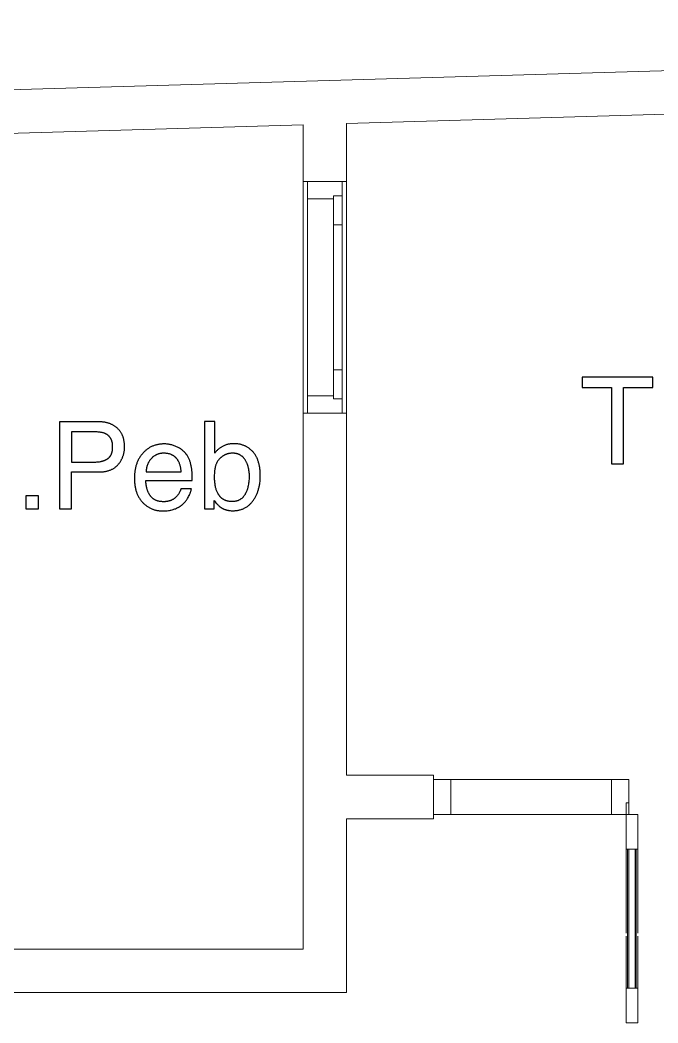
# Model space of a CAD drawing. Header units: metres. Extents: x 0 to 2861, y -1 to 1496.
# Drawn here: x 7.484 to 9.686, y 30.167 to 33.628 of the extents above; entities that cross this region are included whole.
import ezdxf

# ---------------------------------------------------------------- set-up
doc = ezdxf.new("R2010")
doc.units = ezdxf.units.M
doc.layers.add('ARS-KUSEN', color=25, linetype='Continuous', lineweight=9)
doc.layers.add('ARS_DINDING', color=1, linetype='Continuous', lineweight=15)
doc.layers.add('Default', color=18, linetype='Continuous')

msp = doc.modelspace()

# ---------------------------------------------------------------- linework, layer by layer
at = {"layer": 'ARS-KUSEN'}
for points in [[(8.5963, 33.0715), (8.5963, 33.0215), (8.5663, 33.0215), (8.5663, 33.0115), (8.4763, 33.0115), (8.4763, 33.0715)], [(8.4763, 33.0715), (8.4763, 32.2715), (8.5963, 32.2715), (8.5963, 33.0715)], [(8.5788, 32.9215), (8.5963, 32.9215), (8.5963, 33.0215), (8.5663, 33.0215), (8.5663, 32.9215)], [(8.5788, 32.4215), (8.5963, 32.4215), (8.5963, 32.3215), (8.5663, 32.3215), (8.5663, 32.4215)], [(8.5963, 32.2715), (8.5963, 32.3215), (8.5663, 32.3215), (8.5663, 32.3315), (8.4763, 32.3315), (8.4763, 32.2715)], [(8.9713, 30.8865), (8.9113, 30.8865), (8.9113, 31.0065), (8.9713, 31.0065)], [(8.9713, 31.0065), (9.5263, 31.0065), (9.5263, 30.8865), (8.9713, 30.8865)], [(9.5863, 30.8865), (9.5263, 30.8865), (9.5263, 31.0065), (9.5863, 31.0065)], [(9.5263, 30.8865), (9.5763, 30.8865), (9.5763, 30.9265), (9.5863, 30.9265), (9.5863, 31.0065), (9.5263, 31.0065)], [(9.5763, 30.8865), (9.5763, 30.7665), (9.6163, 30.7665), (9.6163, 30.8865)], [(9.5763, 30.2865), (9.5763, 30.1665), (9.6163, 30.1665), (9.6163, 30.2865)]]:
    msp.add_lwpolyline(points, close=True, dxfattribs=at)
for points in [[(8.5788, 32.4215), (8.5663, 32.4215), (8.5663, 32.9215), (8.5788, 32.9215)], [(8.5838, 32.9215), (8.5963, 32.9215), (8.5963, 32.4215), (8.5838, 32.4215)], [(9.5813, 30.7665), (9.5813, 30.2865)], [(9.5853, 30.7665), (9.5853, 30.2865)], [(9.6073, 30.7665), (9.6073, 30.2865)], [(9.6113, 30.7665), (9.6113, 30.2865)]]:
    msp.add_lwpolyline(points, dxfattribs=at)
at = {"layer": 'ARS-KUSEN', "color": 16}
for points in [[(9.6163, 30.4765), (9.6163, 30.7665), (9.5763, 30.7665), (9.5763, 30.4765)], [(9.5763, 30.4665), (9.5763, 30.2865), (9.6163, 30.2865), (9.6163, 30.4665)]]:
    msp.add_lwpolyline(points, dxfattribs=at)
at = {"layer": 'ARS_DINDING', "color": 251}
for points in [[(15.7113, 33.4785), (15.707, 33.6285), (0.0113, 33.1709)], [(8.6113, 33.2715), (11.9613, 33.3692)], [(8.6113, 33.2715), (8.6113, 31.0215)], [(6.6113, 33.2132), (8.4613, 33.2672)], [(8.4613, 30.4215), (8.4613, 33.2672)], [(8.4613, 33.0715), (8.6113, 33.0715)], [(8.4613, 32.2715), (8.6113, 32.2715)], [(8.6113, 30.8715), (8.9113, 30.8715), (8.9113, 31.0215), (8.6113, 31.0215)], [(8.6113, 30.8715), (8.6113, 30.2715), (8.4613, 30.2715)], [(8.4613, 30.4215), (4.4613, 30.4215)], [(4.6113, 30.2715), (8.6113, 30.2715)]]:
    msp.add_lwpolyline(points, dxfattribs=at)
at = {"layer": 'Default'}
for points in [[(9.6683, 32.3962), (9.4249, 32.3962)], [(9.4249, 32.3962), (9.4249, 32.3604)], [(9.6683, 32.3604), (9.6683, 32.3962)], [(9.4249, 32.3604), (9.526, 32.3604)], [(9.526, 32.3604), (9.526, 32.0962)], [(9.5672, 32.0962), (9.5672, 32.3604)], [(9.5672, 32.3604), (9.6683, 32.3604)], [(7.7559, 32.2417), (7.6209, 32.2417)], [(7.6209, 32.2417), (7.6209, 31.9417)], [(7.7559, 32.0685), (7.7587, 32.0685), (7.7615, 32.0686), (7.7642, 32.0687), (7.7669, 32.0689), (7.7695, 32.0691), (7.7721, 32.0694), (7.7746, 32.0697), (7.7771, 32.0701), (7.7796, 32.0706), (7.782, 32.071), (7.7843, 32.0716), (7.7866, 32.0722), (7.7889, 32.0728), (7.7911, 32.0735), (7.7933, 32.0742), (7.7954, 32.075), (7.7975, 32.0758), (7.7995, 32.0767), (7.8015, 32.0777), (7.8034, 32.0787), (7.8053, 32.0797), (7.8072, 32.0808), (7.809, 32.082), (7.8107, 32.0831), (7.8124, 32.0844), (7.8141, 32.0857), (7.8157, 32.087), (7.8173, 32.0884), (7.8188, 32.0899), (7.8203, 32.0914), (7.8217, 32.0929), (7.8231, 32.0945), (7.8245, 32.0962), (7.8258, 32.0978), (7.827, 32.0995), (7.8282, 32.1012), (7.8294, 32.1029), (7.8306, 32.1046), (7.8316, 32.1064), (7.8327, 32.1081), (7.8337, 32.1099), (7.8347, 32.1117), (7.8356, 32.1135), (7.8364, 32.1153), (7.8373, 32.1172), (7.8381, 32.1191), (7.8388, 32.1209), (7.8395, 32.1228), (7.8402, 32.1248), (7.8408, 32.1267), (7.8414, 32.1287), (7.8419, 32.1306), (7.8424, 32.1326), (7.8428, 32.1346), (7.8432, 32.1367), (7.8436, 32.1387), (7.8439, 32.1408), (7.8442, 32.1429), (7.8444, 32.1449), (7.8446, 32.1471), (7.8448, 32.1492), (7.8449, 32.1513), (7.845, 32.1535), (7.845, 32.1557), (7.845, 32.1582), (7.8449, 32.1607), (7.8448, 32.1632), (7.8446, 32.1656), (7.8444, 32.168), (7.8441, 32.1704), (7.8438, 32.1727), (7.8434, 32.175), (7.843, 32.1772), (7.8426, 32.1794), (7.8421, 32.1816), (7.8415, 32.1838), (7.8409, 32.1859), (7.8403, 32.1879), (7.8396, 32.19), (7.8389, 32.192), (7.8381, 32.1939), (7.8372, 32.1959), (7.8363, 32.1978), (7.8354, 32.1996), (7.8344, 32.2014), (7.8334, 32.2032), (7.8323, 32.205), (7.8312, 32.2067), (7.83, 32.2084), (7.8288, 32.21), (7.8275, 32.2116), (7.8262, 32.2132), (7.8249, 32.2147), (7.8234, 32.2162), (7.822, 32.2177), (7.8205, 32.2191), (7.8189, 32.2205), (7.8173, 32.2218), (7.8157, 32.2231), (7.8141, 32.2244), (7.8124, 32.2256), (7.8107, 32.2268), (7.809, 32.2279), (7.8072, 32.229), (7.8055, 32.23), (7.8036, 32.231), (7.8018, 32.232), (7.7999, 32.2329), (7.798, 32.2337), (7.7961, 32.2345), (7.7941, 32.2353), (7.7921, 32.236), (7.7901, 32.2367), (7.788, 32.2374), (7.7859, 32.238), (7.7838, 32.2385), (7.7816, 32.239), (7.7794, 32.2395), (7.7772, 32.2399), (7.775, 32.2403), (7.7727, 32.2406), (7.7704, 32.2409), (7.7681, 32.2411), (7.7657, 32.2413), (7.7633, 32.2415), (7.7609, 32.2416), (7.7584, 32.2417), (7.7559, 32.2417)], [(8.1566, 32.2427), (8.1209, 32.2427)], [(8.1209, 32.2427), (8.1209, 31.9417)], [(8.1566, 32.1339), (8.1566, 32.2427)], [(7.7425, 32.2068), (7.6616, 32.2068)], [(7.6616, 32.2068), (7.6616, 32.1028)], [(7.8039, 32.1555), (7.8039, 32.1575), (7.8038, 32.1596), (7.8037, 32.1615), (7.8035, 32.1634), (7.8033, 32.1653), (7.8031, 32.1672), (7.8028, 32.169), (7.8024, 32.1707), (7.802, 32.1724), (7.8015, 32.1741), (7.801, 32.1757), (7.8008, 32.1765), (7.8005, 32.1773), (7.8002, 32.1781), (7.7999, 32.1789), (7.7996, 32.1796), (7.7992, 32.1804), (7.7989, 32.1811), (7.7985, 32.1818), (7.7982, 32.1826), (7.7978, 32.1833), (7.7974, 32.184), (7.797, 32.1847), (7.7966, 32.1853), (7.7962, 32.186), (7.7957, 32.1867), (7.7953, 32.1873), (7.7948, 32.1879), (7.7944, 32.1886), (7.7939, 32.1892), (7.7934, 32.1898), (7.7929, 32.1904), (7.7923, 32.191), (7.7918, 32.1915), (7.7913, 32.1921), (7.7907, 32.1926), (7.7901, 32.1932), (7.7896, 32.1937), (7.789, 32.1942), (7.7884, 32.1947), (7.7878, 32.1952), (7.7871, 32.1957), (7.7865, 32.1962), (7.7858, 32.1967), (7.7852, 32.1971), (7.7845, 32.1976), (7.7838, 32.198), (7.7831, 32.1984), (7.7824, 32.1989), (7.7817, 32.1993), (7.7809, 32.1997), (7.7794, 32.2004), (7.7786, 32.2008), (7.7777, 32.2012), (7.7768, 32.2016), (7.7759, 32.2019), (7.775, 32.2023), (7.774, 32.2026), (7.7721, 32.2032), (7.77, 32.2038), (7.7679, 32.2043), (7.7657, 32.2048), (7.7634, 32.2052), (7.7611, 32.2055), (7.7587, 32.2059), (7.7562, 32.2061), (7.7536, 32.2064), (7.7509, 32.2065), (7.7482, 32.2067), (7.7454, 32.2067), (7.7425, 32.2068)], [(7.9822, 32.1653), (7.9793, 32.1653), (7.9765, 32.1652), (7.9737, 32.165), (7.971, 32.1648), (7.9682, 32.1645), (7.9655, 32.1641), (7.9629, 32.1637), (7.9602, 32.1632), (7.9576, 32.1627), (7.9551, 32.1621), (7.9526, 32.1614), (7.9501, 32.1607), (7.9476, 32.1599), (7.9452, 32.159), (7.9428, 32.1581), (7.9405, 32.1571), (7.9381, 32.156), (7.9358, 32.1549), (7.9336, 32.1537), (7.9314, 32.1525), (7.9292, 32.1511), (7.9271, 32.1498), (7.9249, 32.1483), (7.9229, 32.1468), (7.9208, 32.1452), (7.9188, 32.1436), (7.9168, 32.1419), (7.9149, 32.1401), (7.913, 32.1383), (7.9111, 32.1364), (7.9093, 32.1344), (7.9075, 32.1324), (7.9057, 32.1303), (7.904, 32.1282), (7.9024, 32.1261), (7.9008, 32.1239), (7.8992, 32.1217), (7.8978, 32.1194), (7.8963, 32.1171), (7.895, 32.1147), (7.8936, 32.1124), (7.8924, 32.1099), (7.8912, 32.1075), (7.89, 32.105), (7.889, 32.1024), (7.8879, 32.0999), (7.8869, 32.0972), (7.886, 32.0946), (7.8852, 32.0919), (7.8844, 32.0892), (7.8836, 32.0864), (7.8829, 32.0836), (7.8823, 32.0807), (7.8817, 32.0778), (7.8811, 32.0749), (7.8807, 32.072), (7.8802, 32.069), (7.8799, 32.0659), (7.8796, 32.0628), (7.8793, 32.0597), (7.8791, 32.0566), (7.879, 32.0534), (7.8789, 32.0469), (7.879, 32.0403), (7.8791, 32.037), (7.8793, 32.0338), (7.8796, 32.0307), (7.8799, 32.0276), (7.8802, 32.0246), (7.8807, 32.0216), (7.8811, 32.0186), (7.8817, 32.0157), (7.8822, 32.0129), (7.8829, 32.0101), (7.8836, 32.0073), (7.8843, 32.0046), (7.8851, 32.0019), (7.886, 31.9993), (7.8869, 31.9967), (7.8879, 31.9942), (7.8889, 31.9917), (7.89, 31.9893), (7.8911, 31.9869), (7.8923, 31.9845), (7.8935, 31.9822), (7.8948, 31.98), (7.8962, 31.9778), (7.8976, 31.9756), (7.8991, 31.9735), (7.9006, 31.9714), (7.9022, 31.9694), (7.9038, 31.9674), (7.9055, 31.9655), (7.9073, 31.9636), (7.9091, 31.9618), (7.9109, 31.96), (7.9127, 31.9583), (7.9146, 31.9567), (7.9164, 31.9551), (7.9183, 31.9535), (7.9203, 31.9521), (7.9222, 31.9506), (7.9242, 31.9493), (7.9262, 31.948), (7.9283, 31.9467), (7.9303, 31.9455), (7.9324, 31.9444), (7.9345, 31.9433), (7.9366, 31.9423), (7.9388, 31.9413), (7.9409, 31.9404), (7.9431, 31.9396), (7.9454, 31.9388), (7.9476, 31.9381), (7.9499, 31.9374), (7.9522, 31.9368), (7.9545, 31.9363), (7.9569, 31.9358), (7.9592, 31.9353), (7.9616, 31.935), (7.964, 31.9346), (7.9665, 31.9344), (7.9689, 31.9342), (7.9714, 31.934), (7.974, 31.9339), (7.9765, 31.9339), (7.9806, 31.934), (7.9847, 31.9341), (7.9886, 31.9344), (7.9924, 31.9347), (7.9961, 31.9352), (7.9997, 31.9358), (8.0031, 31.9364), (8.0048, 31.9368), (8.0096, 31.9379), (8.0126, 31.9388), (8.0155, 31.9397), (8.0184, 31.9407), (8.0212, 31.9418), (8.0239, 31.943), (8.0266, 31.9442), (8.0292, 31.9456), (8.0305, 31.9463), (8.0318, 31.947), (8.0331, 31.9477), (8.0343, 31.9485), (8.0355, 31.9493), (8.0367, 31.9501), (8.0379, 31.9509), (8.0391, 31.9517), (8.0403, 31.9526), (8.0414, 31.9535), (8.0425, 31.9544), (8.0437, 31.9553), (8.0448, 31.9563), (8.0458, 31.9572), (8.0469, 31.9582), (8.048, 31.9592)], [(8.0753, 32.0875), (8.0749, 32.0902), (8.0743, 32.0929), (8.0737, 32.0956), (8.073, 32.0982), (8.0723, 32.1007), (8.0715, 32.1033), (8.0707, 32.1057), (8.0698, 32.1082), (8.0689, 32.1106), (8.0679, 32.1129), (8.0668, 32.1152), (8.0657, 32.1175), (8.0645, 32.1197), (8.0633, 32.1219), (8.062, 32.124), (8.0606, 32.1261), (8.0592, 32.1282), (8.0584, 32.1293), (8.0576, 32.1303), (8.0568, 32.1314), (8.056, 32.1324), (8.0551, 32.1334), (8.0543, 32.1344), (8.0534, 32.1353), (8.0525, 32.1363), (8.0515, 32.1373), (8.0506, 32.1382), (8.0486, 32.14), (8.0466, 32.1418), (8.0445, 32.1436), (8.0423, 32.1453), (8.04, 32.1469), (8.0376, 32.1485), (8.0352, 32.1501), (8.0326, 32.1515), (8.03, 32.153), (8.0273, 32.1544), (8.0246, 32.1557), (8.0219, 32.1569), (8.0191, 32.1581), (8.0163, 32.1592), (8.0136, 32.1601), (8.0108, 32.161), (8.008, 32.1618), (8.0051, 32.1626), (8.0023, 32.1632), (7.9995, 32.1638), (7.9966, 32.1642), (7.9938, 32.1646), (7.9909, 32.1649), (7.988, 32.1651), (7.9851, 32.1653), (7.9822, 32.1653)], [(8.1548, 31.9697), (8.1577, 31.9659), (8.1605, 31.9623), (8.1633, 31.9591), (8.1647, 31.9575), (8.1661, 31.9561), (8.1674, 31.9547), (8.1688, 31.9534), (8.1701, 31.9521), (8.1714, 31.9509), (8.1728, 31.9498), (8.1741, 31.9487), (8.1754, 31.9477), (8.1766, 31.9468), (8.1777, 31.946), (8.1788, 31.9453), (8.1799, 31.9446), (8.181, 31.944), (8.1822, 31.9433), (8.1833, 31.9427), (8.1845, 31.9421), (8.1857, 31.9415), (8.1869, 31.941), (8.1881, 31.9404), (8.1893, 31.9399), (8.1906, 31.9394), (8.1919, 31.939), (8.1931, 31.9385), (8.1944, 31.9381), (8.1957, 31.9377), (8.197, 31.9374), (8.1984, 31.937), (8.1997, 31.9367), (8.2011, 31.9364), (8.2025, 31.9362), (8.2039, 31.9359), (8.2053, 31.9357), (8.2067, 31.9355), (8.2096, 31.9352), (8.2126, 31.9349), (8.2156, 31.9348), (8.2187, 31.9347), (8.2215, 31.9348), (8.2242, 31.9349), (8.2269, 31.935), (8.2295, 31.9353), (8.2321, 31.9356), (8.2347, 31.9359), (8.2373, 31.9364), (8.2397, 31.9369), (8.2422, 31.9375), (8.2446, 31.9381), (8.247, 31.9388), (8.2494, 31.9396), (8.2517, 31.9404), (8.2539, 31.9413), (8.2562, 31.9423), (8.2584, 31.9433), (8.2605, 31.9444), (8.2626, 31.9456), (8.2647, 31.9468), (8.2668, 31.9481), (8.2688, 31.9495), (8.2707, 31.951), (8.2727, 31.9525), (8.2746, 31.954), (8.2764, 31.9557), (8.2782, 31.9574), (8.28, 31.9592), (8.2818, 31.961), (8.2835, 31.9629), (8.2851, 31.9649), (8.2868, 31.9669), (8.2883, 31.969), (8.2899, 31.9712), (8.2914, 31.9734), (8.2928, 31.9756), (8.2942, 31.9779), (8.2956, 31.9802), (8.2969, 31.9825), (8.2981, 31.9849), (8.2993, 31.9873), (8.3005, 31.9897), (8.3016, 31.9922), (8.3026, 31.9947), (8.3036, 31.9972), (8.3046, 31.9998), (8.3055, 32.0024), (8.3064, 32.0051), (8.3072, 32.0077), (8.3079, 32.0105), (8.3087, 32.0132), (8.3093, 32.016), (8.3099, 32.0188), (8.3105, 32.0216), (8.311, 32.0245), (8.3115, 32.0274), (8.3119, 32.0304), (8.3126, 32.0364), (8.3131, 32.0425), (8.3134, 32.0488), (8.3135, 32.0552), (8.3134, 32.062), (8.3131, 32.0685), (8.3126, 32.0748), (8.3122, 32.0779), (8.3119, 32.0809), (8.3114, 32.0839), (8.311, 32.0868), (8.3105, 32.0897), (8.3099, 32.0925), (8.3093, 32.0953), (8.3086, 32.098), (8.3079, 32.1007), (8.3071, 32.1033), (8.3063, 32.1059), (8.3054, 32.1084), (8.3045, 32.1108), (8.3035, 32.1132), (8.3025, 32.1156), (8.3014, 32.1179), (8.3003, 32.1201), (8.2992, 32.1223), (8.2979, 32.1245), (8.2967, 32.1266), (8.2954, 32.1286), (8.294, 32.1306), (8.2926, 32.1325), (8.2911, 32.1344), (8.2896, 32.1363), (8.288, 32.138), (8.2864, 32.1398), (8.2848, 32.1414), (8.2831, 32.1431), (8.2814, 32.1446), (8.2797, 32.1461), (8.278, 32.1476), (8.2762, 32.149), (8.2744, 32.1503), (8.2725, 32.1516), (8.2706, 32.1528), (8.2687, 32.154), (8.2668, 32.1551), (8.2648, 32.1562), (8.2628, 32.1572), (8.2608, 32.1582), (8.2588, 32.1591), (8.2567, 32.1599), (8.2546, 32.1607), (8.2524, 32.1615), (8.2502, 32.1622), (8.248, 32.1628), (8.2458, 32.1634), (8.2435, 32.1639), (8.2412, 32.1644), (8.2389, 32.1648), (8.2365, 32.1651), (8.2342, 32.1654), (8.2317, 32.1657), (8.2293, 32.1659), (8.2268, 32.166), (8.2243, 32.1661), (8.2218, 32.1661), (8.2193, 32.1661), (8.2169, 32.166), (8.2145, 32.1658), (8.2121, 32.1656), (8.2098, 32.1653), (8.2075, 32.165), (8.2052, 32.1645), (8.2029, 32.1641), (8.2006, 32.1635), (8.1984, 32.1629), (8.1962, 32.1622), (8.194, 32.1615), (8.1918, 32.1607), (8.1896, 32.1598), (8.1875, 32.1588), (8.1854, 32.1578), (8.1833, 32.1568), (8.1813, 32.1557), (8.1793, 32.1545), (8.1773, 32.1532), (8.1754, 32.1519), (8.1735, 32.1506), (8.1717, 32.1492), (8.1698, 32.1477), (8.1681, 32.1462), (8.1663, 32.1446), (8.1646, 32.143), (8.1629, 32.1412), (8.1613, 32.1395), (8.1597, 32.1377), (8.1581, 32.1358), (8.1566, 32.1339)], [(7.7425, 32.1028), (7.7458, 32.1029), (7.7491, 32.103), (7.7524, 32.1032), (7.7555, 32.1035), (7.7586, 32.1039), (7.7615, 32.1044), (7.763, 32.1047), (7.7644, 32.105), (7.7658, 32.1054), (7.7672, 32.1057), (7.7686, 32.1061), (7.77, 32.1065), (7.7713, 32.1069), (7.7726, 32.1074), (7.7739, 32.1078), (7.7752, 32.1083), (7.7765, 32.1088), (7.7777, 32.1094), (7.7789, 32.1099), (7.7801, 32.1105), (7.7813, 32.1111), (7.7825, 32.1117), (7.7836, 32.1124), (7.7847, 32.113), (7.7858, 32.1137), (7.7869, 32.1145), (7.7874, 32.1148), (7.7879, 32.1152), (7.7884, 32.1156), (7.7889, 32.116), (7.7894, 32.1164), (7.7899, 32.1168), (7.7904, 32.1172), (7.7909, 32.1176), (7.7913, 32.1181), (7.7918, 32.1185), (7.7922, 32.119), (7.7927, 32.1194), (7.7931, 32.1199), (7.7935, 32.1204), (7.7939, 32.1209), (7.7943, 32.1214), (7.7947, 32.1219), (7.7951, 32.1224), (7.7955, 32.1229), (7.7959, 32.1235), (7.7962, 32.124), (7.7966, 32.1246), (7.7969, 32.1251), (7.7973, 32.1257), (7.7979, 32.1268), (7.7985, 32.128), (7.7991, 32.1293), (7.7997, 32.1305), (7.8002, 32.1318), (7.8007, 32.1332), (7.8011, 32.1345), (7.8015, 32.1359), (7.8019, 32.1374), (7.8023, 32.1389), (7.8026, 32.1404), (7.8029, 32.1419), (7.8031, 32.1435), (7.8033, 32.1451), (7.8035, 32.1467), (7.8037, 32.1484), (7.8038, 32.1501), (7.8039, 32.1519), (7.8039, 32.1537), (7.8039, 32.1555)], [(8.0408, 32.0685), (8.0405, 32.0714), (8.0402, 32.0743), (8.0398, 32.0771), (8.0393, 32.0798), (8.0388, 32.0825), (8.0383, 32.0851), (8.0377, 32.0876), (8.0371, 32.09), (8.0364, 32.0923), (8.0357, 32.0946), (8.0349, 32.0968), (8.0341, 32.0989), (8.0333, 32.101), (8.0324, 32.103), (8.0319, 32.1039), (8.0314, 32.1049), (8.0309, 32.1058), (8.0304, 32.1067), (8.0294, 32.1083), (8.0284, 32.1099), (8.0274, 32.1114), (8.0263, 32.1129), (8.0252, 32.1143), (8.0246, 32.115), (8.024, 32.1157), (8.0234, 32.1164), (8.0228, 32.117), (8.0222, 32.1177), (8.0216, 32.1183), (8.021, 32.1189), (8.0203, 32.1195), (8.0197, 32.1201), (8.019, 32.1207), (8.0183, 32.1213), (8.0176, 32.1218), (8.0169, 32.1223), (8.0162, 32.1229), (8.0155, 32.1234), (8.0148, 32.1239), (8.0141, 32.1244), (8.0133, 32.1248), (8.0126, 32.1253), (8.0118, 32.1257), (8.011, 32.1262), (8.0102, 32.1266), (8.0095, 32.127), (8.0086, 32.1274), (8.0078, 32.1278), (8.007, 32.1282), (8.0053, 32.1289), (8.0036, 32.1295), (8.0019, 32.1301), (8.0001, 32.1306), (7.9982, 32.1311), (7.9964, 32.1316), (7.9945, 32.132), (7.9925, 32.1323), (7.9905, 32.1326), (7.9885, 32.1328), (7.9864, 32.133), (7.9843, 32.1331), (7.9822, 32.1332), (7.98, 32.1332), (7.9784, 32.1332), (7.9768, 32.1332), (7.9753, 32.1331), (7.9738, 32.133), (7.9723, 32.1328), (7.9708, 32.1326), (7.9693, 32.1324), (7.9678, 32.1321), (7.9664, 32.1318), (7.9649, 32.1315), (7.9635, 32.1311), (7.9621, 32.1307), (7.9607, 32.1302), (7.9594, 32.1297), (7.958, 32.1292), (7.9567, 32.1287), (7.9554, 32.1281), (7.9541, 32.1275), (7.9528, 32.1268), (7.9515, 32.1261), (7.9502, 32.1254), (7.949, 32.1246), (7.9478, 32.1238), (7.9466, 32.123), (7.9454, 32.1221), (7.9442, 32.1212), (7.9431, 32.1202), (7.9419, 32.1192), (7.9408, 32.1182), (7.9397, 32.1172), (7.9386, 32.1161), (7.9375, 32.115), (7.9364, 32.1138), (7.9354, 32.1126), (7.9344, 32.1114), (7.9335, 32.1102), (7.9325, 32.109), (7.9316, 32.1078), (7.9308, 32.1065), (7.9299, 32.1052), (7.9291, 32.1039), (7.9283, 32.1026), (7.9276, 32.1012), (7.9269, 32.0999), (7.9262, 32.0985), (7.9256, 32.0971), (7.925, 32.0956), (7.9244, 32.0942), (7.9238, 32.0927), (7.9233, 32.0913), (7.9228, 32.0898), (7.9223, 32.0882), (7.9219, 32.0867), (7.9215, 32.0851), (7.9212, 32.0836), (7.9208, 32.082), (7.9205, 32.0804), (7.9203, 32.0787), (7.92, 32.0771), (7.9198, 32.0754), (7.9196, 32.0737), (7.9195, 32.072), (7.9194, 32.0703), (7.9193, 32.0685)], [(7.6616, 32.1028), (7.7425, 32.1028)], [(9.526, 32.0962), (9.5672, 32.0962)], [(7.6616, 31.9417), (7.6616, 32.0685)], [(7.6616, 32.0685), (7.7559, 32.0685)], [(7.9193, 32.0685), (8.0408, 32.0685)], [(8.0786, 32.0393), (8.0784, 32.0547), (8.0781, 32.0616), (8.0778, 32.0679), (8.0773, 32.0736), (8.0768, 32.0788), (8.0764, 32.0812), (8.0761, 32.0834), (8.0757, 32.0855), (8.0753, 32.0875)], [(8.0394, 32.0103), (8.0389, 32.0085), (8.0383, 32.0067), (8.0377, 32.005), (8.037, 32.0033), (8.0363, 32.0016), (8.0355, 31.9999), (8.0347, 31.9983), (8.0339, 31.9967), (8.033, 31.9951), (8.0321, 31.9935), (8.0311, 31.992), (8.0301, 31.9905), (8.029, 31.989), (8.0279, 31.9876), (8.0267, 31.9862), (8.0255, 31.9848), (8.0244, 31.9836), (8.0233, 31.9825), (8.0222, 31.9814), (8.021, 31.9803), (8.0199, 31.9793), (8.0187, 31.9783), (8.0174, 31.9774), (8.0162, 31.9765), (8.0149, 31.9756), (8.0137, 31.9748), (8.0123, 31.974), (8.011, 31.9732), (8.0097, 31.9725), (8.0083, 31.9718), (8.0069, 31.9711), (8.0054, 31.9705), (8.004, 31.97), (8.0025, 31.9694), (8.001, 31.9689), (7.9995, 31.9684), (7.998, 31.968), (7.9964, 31.9676), (7.9948, 31.9673), (7.9932, 31.967), (7.9916, 31.9667), (7.9899, 31.9664), (7.9883, 31.9662), (7.9866, 31.9661), (7.9849, 31.9659), (7.9831, 31.9659), (7.9813, 31.9658), (7.9796, 31.9658), (7.9776, 31.9658), (7.9758, 31.9659), (7.9739, 31.966), (7.9721, 31.9661), (7.9703, 31.9663), (7.9686, 31.9665), (7.9668, 31.9667), (7.9651, 31.967), (7.9635, 31.9674), (7.9619, 31.9677), (7.9603, 31.9682), (7.9587, 31.9686), (7.9572, 31.9691), (7.9557, 31.9696), (7.9542, 31.9702), (7.9528, 31.9708), (7.9513, 31.9715), (7.95, 31.9721), (7.9486, 31.9729), (7.9473, 31.9736), (7.946, 31.9744), (7.9448, 31.9753), (7.9436, 31.9762), (7.9424, 31.9771), (7.9412, 31.9781), (7.9401, 31.9791), (7.939, 31.9801), (7.9379, 31.9812), (7.9369, 31.9823), (7.9359, 31.9835), (7.935, 31.9847), (7.934, 31.9859), (7.9331, 31.9872), (7.9322, 31.9885), (7.9314, 31.9898), (7.9306, 31.9911), (7.9298, 31.9925), (7.929, 31.9939), (7.9282, 31.9953), (7.9275, 31.9968), (7.9268, 31.9983), (7.9262, 31.9998), (7.9255, 32.0013), (7.9249, 32.0028), (7.9243, 32.0044), (7.9238, 32.006), (7.9232, 32.0076), (7.9227, 32.0093), (7.9223, 32.011), (7.9218, 32.0127), (7.9214, 32.0144), (7.921, 32.0162), (7.9203, 32.0198), (7.9197, 32.0235), (7.9192, 32.0273), (7.9188, 32.0312), (7.9185, 32.0352), (7.9183, 32.0393)], [(7.9183, 32.0393), (8.0786, 32.0393)], [(8.0755, 32.0103), (8.0394, 32.0103)], [(8.048, 31.9592), (8.0492, 31.9604), (8.0504, 31.9617), (8.0517, 31.963), (8.0529, 31.9643), (8.054, 31.9656), (8.0552, 31.967), (8.0564, 31.9685), (8.0575, 31.97), (8.0586, 31.9715), (8.0597, 31.9731), (8.0608, 31.9747), (8.0619, 31.9764), (8.064, 31.9798), (8.066, 31.9834), (8.068, 31.9871), (8.0688, 31.9889), (8.0697, 31.9907), (8.0704, 31.9924), (8.0712, 31.9942), (8.0718, 31.9959), (8.0725, 31.9976), (8.073, 31.9992), (8.0735, 32.0009), (8.074, 32.0025), (8.0744, 32.0041), (8.0748, 32.0057), (8.0751, 32.0072), (8.0753, 32.0088), (8.0755, 32.0103)], [(7.5047, 31.9862), (7.5047, 31.9417)], [(7.5474, 31.9862), (7.5047, 31.9862)], [(7.5474, 31.9417), (7.5474, 31.9862)], [(8.1548, 31.9417), (8.1548, 31.9697)], [(7.5047, 31.9417), (7.5474, 31.9417)], [(7.6209, 31.9417), (7.6616, 31.9417)], [(8.1209, 31.9417), (8.1548, 31.9417)]]:
    msp.add_lwpolyline(points, dxfattribs=at)
msp.add_lwpolyline([(8.2165, 31.9672), (8.2183, 31.9672), (8.2201, 31.9673), (8.2219, 31.9674), (8.2237, 31.9676), (8.2254, 31.9678), (8.2271, 31.968), (8.2288, 31.9683), (8.2304, 31.9687), (8.232, 31.9691), (8.2336, 31.9695), (8.2352, 31.97), (8.2367, 31.9705), (8.2382, 31.9711), (8.2397, 31.9717), (8.2411, 31.9724), (8.2425, 31.9731), (8.2439, 31.9739), (8.2452, 31.9747), (8.2466, 31.9756), (8.2479, 31.9765), (8.2491, 31.9774), (8.2504, 31.9784), (8.2516, 31.9794), (8.2527, 31.9805), (8.2539, 31.9817), (8.255, 31.9828), (8.2561, 31.9841), (8.2571, 31.9853), (8.2582, 31.9867), (8.2592, 31.988), (8.2601, 31.9894), (8.2611, 31.9909), (8.262, 31.9924), (8.2629, 31.9939), (8.2637, 31.9955), (8.2645, 31.9971), (8.2653, 31.9987), (8.2661, 32.0003), (8.2668, 32.002), (8.2676, 32.0037), (8.2682, 32.0054), (8.2689, 32.0072), (8.2695, 32.009), (8.2701, 32.0108), (8.2707, 32.0126), (8.2712, 32.0145), (8.2717, 32.0164), (8.2722, 32.0184), (8.273, 32.0223), (8.2738, 32.0264), (8.2744, 32.0306), (8.275, 32.0349), (8.2754, 32.0394), (8.2757, 32.0439), (8.2758, 32.0486), (8.2759, 32.0534), (8.2758, 32.0577), (8.2757, 32.0618), (8.2754, 32.0659), (8.275, 32.0699), (8.2744, 32.0738), (8.2738, 32.0776), (8.273, 32.0813), (8.2726, 32.0831), (8.2722, 32.0849), (8.2717, 32.0867), (8.2712, 32.0885), (8.2707, 32.0902), (8.2701, 32.0919), (8.2695, 32.0936), (8.2689, 32.0952), (8.2682, 32.0969), (8.2676, 32.0985), (8.2668, 32.1001), (8.2661, 32.1017), (8.2653, 32.1032), (8.2645, 32.1047), (8.2637, 32.1062), (8.2629, 32.1077), (8.262, 32.1091), (8.2611, 32.1106), (8.2601, 32.112), (8.2592, 32.1133), (8.2582, 32.1146), (8.2572, 32.1159), (8.2561, 32.1171), (8.255, 32.1183), (8.2539, 32.1194), (8.2528, 32.1205), (8.2516, 32.1215), (8.2505, 32.1225), (8.2492, 32.1235), (8.248, 32.1244), (8.2467, 32.1252), (8.2454, 32.1261), (8.2441, 32.1268), (8.2428, 32.1276), (8.2414, 32.1283), (8.24, 32.1289), (8.2386, 32.1295), (8.2371, 32.1301), (8.2356, 32.1306), (8.2341, 32.131), (8.2326, 32.1314), (8.231, 32.1318), (8.2294, 32.1322), (8.2278, 32.1324), (8.2261, 32.1327), (8.2245, 32.1329), (8.2228, 32.133), (8.221, 32.1332), (8.2193, 32.1332), (8.2175, 32.1332), (8.2159, 32.1332), (8.2144, 32.1332), (8.2128, 32.1331), (8.2113, 32.1329), (8.2098, 32.1328), (8.2083, 32.1326), (8.2068, 32.1323), (8.2053, 32.1321), (8.2038, 32.1318), (8.2024, 32.1314), (8.2009, 32.131), (8.1995, 32.1306), (8.1981, 32.1302), (8.1967, 32.1297), (8.1953, 32.1292), (8.1939, 32.1286), (8.1925, 32.128), (8.1912, 32.1274), (8.1898, 32.1267), (8.1885, 32.126), (8.1872, 32.1252), (8.1859, 32.1245), (8.1846, 32.1236), (8.1833, 32.1228), (8.182, 32.1219), (8.1808, 32.121), (8.1795, 32.12), (8.1783, 32.119), (8.1771, 32.118), (8.1759, 32.1169), (8.1747, 32.1158), (8.1735, 32.1147), (8.1729, 32.1141), (8.1723, 32.1135), (8.1717, 32.1129), (8.1712, 32.1122), (8.1701, 32.111), (8.169, 32.1096), (8.168, 32.1083), (8.167, 32.1068), (8.1661, 32.1054), (8.1652, 32.1039), (8.1643, 32.1023), (8.1635, 32.1007), (8.1627, 32.099), (8.162, 32.0973), (8.1612, 32.0956), (8.1606, 32.0938), (8.1599, 32.0919), (8.1593, 32.09), (8.1587, 32.0881), (8.1582, 32.0861), (8.1577, 32.0841), (8.1572, 32.082), (8.1568, 32.0799), (8.1564, 32.0777), (8.1561, 32.0755), (8.1558, 32.0732), (8.1555, 32.0709), (8.1552, 32.0685), (8.1549, 32.0637), (8.1547, 32.0586), (8.1546, 32.0534), (8.1547, 32.0459), (8.1548, 32.0422), (8.1551, 32.0387), (8.1553, 32.0353), (8.1557, 32.0319), (8.1561, 32.0286), (8.1565, 32.0255), (8.157, 32.0224), (8.1576, 32.0194), (8.1582, 32.0165), (8.1589, 32.0137), (8.1597, 32.011), (8.1605, 32.0083), (8.1614, 32.0058), (8.1623, 32.0034), (8.1633, 32.0011), (8.1642, 31.999), (8.1653, 31.9969), (8.1664, 31.9949), (8.1675, 31.9929), (8.1681, 31.992), (8.1687, 31.9911), (8.1693, 31.9902), (8.1699, 31.9893), (8.1705, 31.9884), (8.1712, 31.9875), (8.1718, 31.9867), (8.1725, 31.9859), (8.1732, 31.9851), (8.1739, 31.9843), (8.1746, 31.9835), (8.1753, 31.9828), (8.176, 31.982), (8.1767, 31.9813), (8.1775, 31.9806), (8.1783, 31.98), (8.179, 31.9793), (8.1798, 31.9786), (8.1806, 31.978), (8.1814, 31.9774), (8.1823, 31.9768), (8.1831, 31.9762), (8.184, 31.9757), (8.1848, 31.9751), (8.1857, 31.9746), (8.1866, 31.9741), (8.1875, 31.9736), (8.1884, 31.9732), (8.1893, 31.9727), (8.1903, 31.9723), (8.1912, 31.9719), (8.1922, 31.9715), (8.1932, 31.9711), (8.1941, 31.9707), (8.1951, 31.9704), (8.1962, 31.9701), (8.1972, 31.9698), (8.1982, 31.9695), (8.1993, 31.9692), (8.2003, 31.9689), (8.2014, 31.9687), (8.2025, 31.9685), (8.2047, 31.9681), (8.2069, 31.9678), (8.2092, 31.9675), (8.2116, 31.9673), (8.214, 31.9672)], close=True, dxfattribs=at)

doc.saveas('drawing.dxf')
